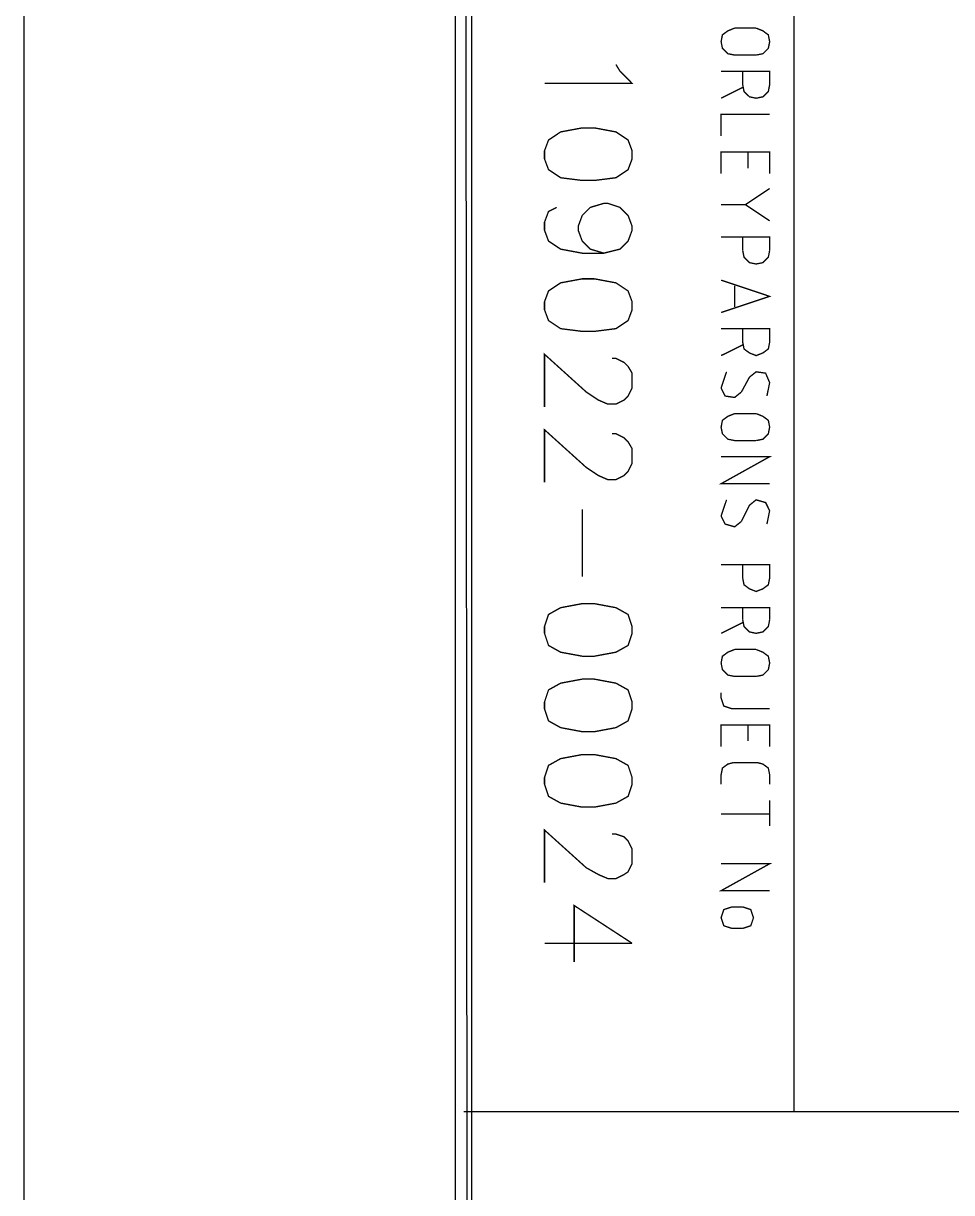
# Model space of a CAD drawing. Extents: x 0.1 to 11.6, y 0.2 to 16.4.
# Drawn here: x 0.125 to 0.698, y 5.302 to 6.025 of the extents above; entities that cross this region are included whole.
import ezdxf

# ---------------------------------------------------------------- set-up
doc = ezdxf.new("R2010")
doc.units = 0
doc.header["$MEASUREMENT"] = 0

msp = doc.modelspace()

# ---------------------------------------------------------------- linework, layer by layer
at = {"color": 0, "const_width": 0.000833}
for points in [[(0.125, 0.1875), (11.5667, 0.1875), (11.5667, 16.3633), (0.125, 16.3633), (0.125, 0.1875)], [(0.500814, 5.94581), (0.498318, 5.95247), (0.490831, 5.95747), (0.477485, 5.95996), (0.469997, 5.95996), (0.456651, 5.95747), (0.449164, 5.95247), (0.446669, 5.94581), (0.446669, 5.94081), (0.449164, 5.93414), (0.456651, 5.92914), (0.469997, 5.92746), (0.477485, 5.92746), (0.490831, 5.92914), (0.498318, 5.93414), (0.500814, 5.94081), (0.500814, 5.94581)], [(0.500814, 5.85249), (0.498318, 5.85915), (0.490831, 5.86415), (0.477485, 5.86664), (0.469997, 5.86664), (0.456651, 5.86415), (0.449164, 5.85915), (0.446669, 5.85249), (0.446669, 5.8475), (0.449164, 5.84082), (0.456651, 5.83583), (0.469997, 5.83415), (0.477485, 5.83415), (0.490831, 5.83583), (0.498318, 5.84082), (0.500814, 5.8475), (0.500814, 5.85249)], [(0.500814, 5.65164), (0.498318, 5.65913), (0.490831, 5.66331), (0.477485, 5.66581), (0.469997, 5.66581), (0.456651, 5.66331), (0.449164, 5.65913), (0.446669, 5.65164), (0.446669, 5.64746), (0.449164, 5.63997), (0.456651, 5.63579), (0.469997, 5.63331), (0.477485, 5.63331), (0.490831, 5.63579), (0.498318, 5.63997), (0.500814, 5.64746), (0.500814, 5.65164)], [(0.500814, 5.60499), (0.498318, 5.61247), (0.490831, 5.61664), (0.477485, 5.61914), (0.469997, 5.61914), (0.456651, 5.61664), (0.449164, 5.61247), (0.446669, 5.60499), (0.446669, 5.60081), (0.449164, 5.59332), (0.456651, 5.58914), (0.469997, 5.58664), (0.477485, 5.58664), (0.490831, 5.58914), (0.498318, 5.59332), (0.500814, 5.60081), (0.500814, 5.60499)], [(0.500814, 5.55832), (0.498318, 5.56581), (0.490831, 5.56999), (0.477485, 5.57249), (0.469997, 5.57249), (0.456651, 5.56999), (0.449164, 5.56581), (0.446669, 5.55832), (0.446669, 5.55414), (0.449164, 5.54665), (0.456651, 5.54249), (0.469997, 5.53999), (0.477485, 5.53999), (0.490831, 5.54249), (0.498318, 5.54665), (0.500814, 5.55414), (0.500814, 5.55832)]]:
    msp.add_lwpolyline(points, close=True, dxfattribs=at)
at = {"color": 0}
for points in [[(0.401693, 16.04), (0.391656, 16.05), (0.401693, 0.554144)], [(0.391656, 16.05), (0.401693, 0.554144), (0.391656, 0.543294)]]:
    msp.add_lwpolyline(points, close=True, dxfattribs=at)
at = {"color": 0, "const_width": 0.000833}
for points in [[(0.600857, 6.07915), (0.600857, 5.35167)], [(0.564182, 6.02165), (0.560004, 6.01997), (0.55664, 6.01747), (0.555826, 6.01329), (0.55664, 6.00917), (0.560004, 6.00581), (0.564182, 6.00499)], [(0.564182, 6.02165), (0.577474, 6.02165)], [(0.577474, 6.00499), (0.581651, 6.00581), (0.585015, 6.00917), (0.585829, 6.01329), (0.585015, 6.01747), (0.581651, 6.01997), (0.577474, 6.02165)], [(0.577474, 6.00499), (0.564182, 6.00499)], [(0.490831, 5.99914), (0.493326, 5.99501), (0.500814, 5.98747), (0.446669, 5.98747)], [(0.555826, 5.99501), (0.585829, 5.99501), (0.585829, 5.98665)], [(0.569174, 5.98665), (0.569174, 5.99501)], [(0.569174, 5.98665), (0.569988, 5.98247), (0.573351, 5.97917), (0.577474, 5.97831), (0.581651, 5.97917), (0.585015, 5.98247), (0.585829, 5.98665)], [(0.569174, 5.98497), (0.555826, 5.97831)], [(0.585829, 5.96832), (0.555826, 5.96832), (0.555826, 5.95497)], [(0.555826, 5.93164), (0.555826, 5.94499), (0.585829, 5.94499), (0.585829, 5.93164)], [(0.572483, 5.935), (0.572483, 5.94499)], [(0.585829, 5.92247), (0.570856, 5.91249), (0.585829, 5.9025)], [(0.483344, 5.88249), (0.474989, 5.88499), (0.469997, 5.88997), (0.467503, 5.89665), (0.467503, 5.89914), (0.469997, 5.90582), (0.474989, 5.91081), (0.483344, 5.91331), (0.48584, 5.91331), (0.493326, 5.91081), (0.498318, 5.90582), (0.500814, 5.89914), (0.500814, 5.89665), (0.498318, 5.88997), (0.493326, 5.88499), (0.483344, 5.88249), (0.469997, 5.88249), (0.456651, 5.88499), (0.449164, 5.88997), (0.446669, 5.89665), (0.446669, 5.90164), (0.449164, 5.90831), (0.454156, 5.91081)], [(0.570856, 5.91249), (0.555826, 5.91249)], [(0.555826, 5.89247), (0.585829, 5.89247), (0.585829, 5.88417)], [(0.569174, 5.88417), (0.569174, 5.89247)], [(0.569174, 5.88417), (0.569988, 5.87999), (0.573351, 5.87663), (0.577474, 5.87582), (0.581651, 5.87663), (0.585015, 5.87999), (0.585829, 5.88417)], [(0.555826, 5.86583), (0.585829, 5.85579), (0.555826, 5.84581)], [(0.564182, 5.84918), (0.564182, 5.86247)], [(0.555826, 5.83583), (0.585829, 5.83583), (0.585829, 5.82747)], [(0.569174, 5.82747), (0.569174, 5.83583)], [(0.569174, 5.82747), (0.569988, 5.82329), (0.573351, 5.82081), (0.577474, 5.81917), (0.581651, 5.82081), (0.585015, 5.82329), (0.585829, 5.82747)], [(0.488336, 5.81749), (0.490831, 5.81749), (0.495822, 5.815), (0.498318, 5.8125), (0.500814, 5.80832), (0.500814, 5.79915), (0.498318, 5.79417), (0.495822, 5.79167), (0.490831, 5.78917), (0.48584, 5.78917), (0.479981, 5.79167), (0.472493, 5.79665), (0.446669, 5.81999), (0.446669, 5.78749)], [(0.569174, 5.82579), (0.555826, 5.81917)], [(0.55919, 5.80914), (0.555826, 5.79915)], [(0.584147, 5.79417), (0.585829, 5.80246), (0.583333, 5.80832), (0.577474, 5.80914), (0.573351, 5.80583), (0.56836, 5.79665)], [(0.555826, 5.79915), (0.558322, 5.79417), (0.564182, 5.79329), (0.56836, 5.79665)], [(0.564182, 5.78331), (0.560004, 5.78163), (0.55664, 5.77914), (0.555826, 5.77496), (0.55664, 5.77083), (0.560004, 5.76747), (0.564182, 5.76665)], [(0.564182, 5.78331), (0.577474, 5.78331)], [(0.577474, 5.76665), (0.581651, 5.76747), (0.585015, 5.77083), (0.585829, 5.77496), (0.585015, 5.77914), (0.581651, 5.78163), (0.577474, 5.78331)], [(0.488336, 5.77083), (0.490831, 5.77083), (0.495822, 5.76833), (0.498318, 5.76585), (0.500814, 5.76167), (0.500814, 5.7525), (0.498318, 5.7475), (0.495822, 5.74501), (0.490831, 5.74246), (0.48584, 5.74246), (0.479981, 5.74501), (0.472493, 5.75), (0.446669, 5.77333), (0.446669, 5.74083)], [(0.577474, 5.76665), (0.564182, 5.76665)], [(0.555826, 5.75667), (0.585829, 5.75667), (0.555826, 5.73996), (0.585829, 5.73996)], [(0.55919, 5.72999), (0.555826, 5.72)], [(0.584147, 5.715), (0.585829, 5.72331), (0.583333, 5.72831), (0.577474, 5.72999), (0.573351, 5.72667), (0.56836, 5.71664)], [(0.469997, 5.72418), (0.469997, 5.68251)], [(0.555826, 5.72), (0.558322, 5.715), (0.564182, 5.71332), (0.56836, 5.71664)], [(0.555826, 5.69), (0.585829, 5.69), (0.585829, 5.68164)], [(0.569174, 5.68164), (0.569174, 5.69)], [(0.569174, 5.68164), (0.569988, 5.67746), (0.573351, 5.67497), (0.577474, 5.67333), (0.581651, 5.67497), (0.585015, 5.67746), (0.585829, 5.68164)], [(0.555826, 5.66331), (0.585829, 5.66331), (0.585829, 5.65582)], [(0.569174, 5.65582), (0.569174, 5.66331)], [(0.569174, 5.65414), (0.555826, 5.64746)], [(0.569174, 5.65582), (0.569988, 5.65164), (0.573351, 5.64833), (0.577474, 5.64746), (0.581651, 5.64833), (0.585015, 5.65164), (0.585829, 5.65582)], [(0.564182, 5.63747), (0.560004, 5.63579), (0.55664, 5.63331), (0.555826, 5.62913), (0.55664, 5.625), (0.560004, 5.62164), (0.564182, 5.62082)], [(0.564182, 5.63747), (0.577474, 5.63747)], [(0.577474, 5.62082), (0.581651, 5.62164), (0.585015, 5.625), (0.585829, 5.62913), (0.585015, 5.63331), (0.581651, 5.63579), (0.577474, 5.63747)], [(0.577474, 5.62082), (0.564182, 5.62082)], [(0.555826, 5.61083), (0.555826, 5.60747), (0.557508, 5.60249), (0.5625, 5.60081), (0.585829, 5.60081)], [(0.555826, 5.57747), (0.555826, 5.59082), (0.585829, 5.59082), (0.585829, 5.57747)], [(0.572483, 5.58083), (0.572483, 5.59082)], [(0.563314, 5.56749), (0.560004, 5.56663), (0.55664, 5.56413), (0.555826, 5.56)], [(0.563314, 5.56749), (0.578342, 5.56749)], [(0.585829, 5.56), (0.585015, 5.56413), (0.581651, 5.56663), (0.578342, 5.56749)], [(0.555826, 5.55414), (0.555826, 5.56)], [(0.585829, 5.56), (0.585829, 5.55414)], [(0.585829, 5.54417), (0.585829, 5.52832)], [(0.555826, 5.53581), (0.585829, 5.53581)], [(0.488336, 5.52333), (0.490831, 5.52333), (0.495822, 5.52165), (0.498318, 5.51915), (0.500814, 5.51417), (0.500814, 5.50499), (0.498318, 5.5), (0.495822, 5.49832), (0.490831, 5.49582), (0.48584, 5.49582), (0.479981, 5.49832), (0.472493, 5.5025), (0.446669, 5.52582), (0.446669, 5.49333)], [(0.555826, 5.50499), (0.585829, 5.50499), (0.555826, 5.48833), (0.585829, 5.48833)], [(0.500814, 5.45583), (0.465007, 5.47917), (0.465007, 5.44417)], [(0.5625, 5.47831), (0.557508, 5.47667), (0.555826, 5.47163), (0.557508, 5.46664), (0.5625, 5.465)], [(0.5625, 5.47831), (0.569174, 5.47831)], [(0.569174, 5.465), (0.574164, 5.46664), (0.575846, 5.47163), (0.574164, 5.47667), (0.569174, 5.47831)], [(0.569174, 5.465), (0.5625, 5.465)], [(0.500814, 5.45583), (0.446669, 5.45583)], [(1.26752, 5.35167), (0.396647, 5.35167)]]:
    msp.add_lwpolyline(points, dxfattribs=at)

doc.saveas('drawing.dxf')
